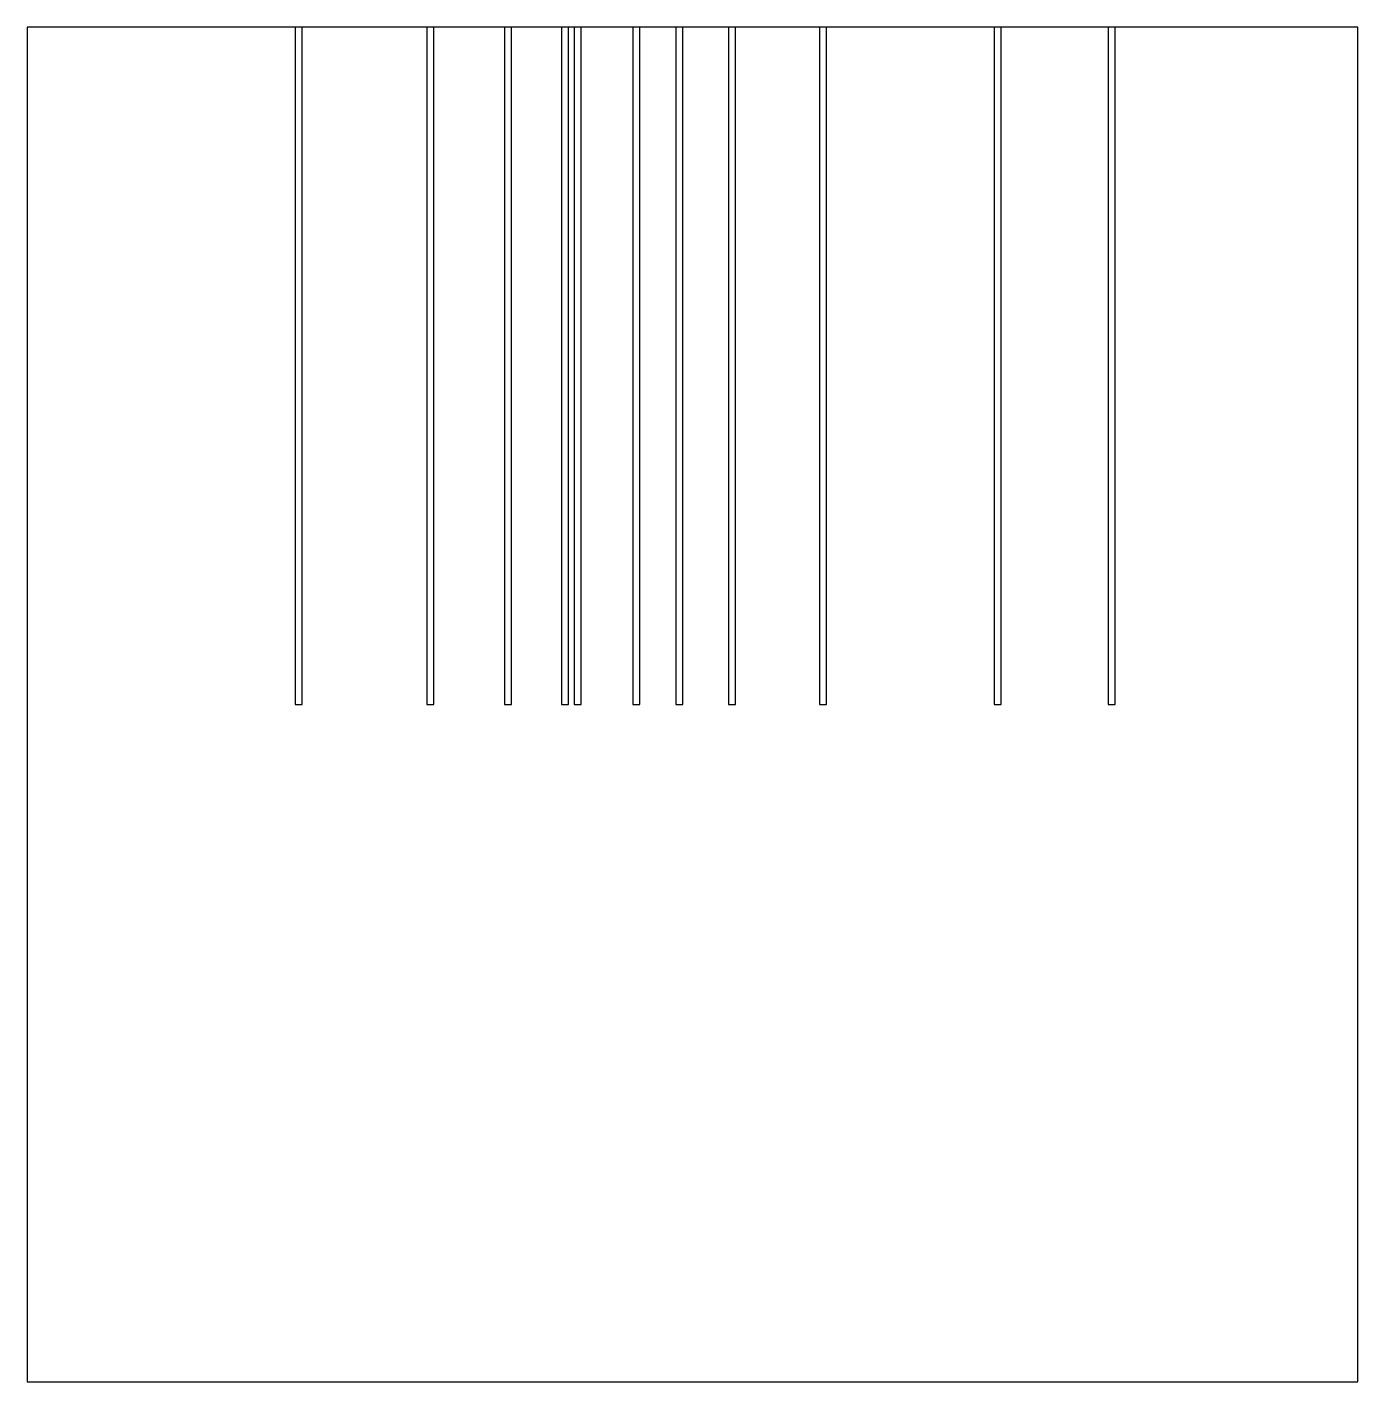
# Model space of a CAD drawing. Header units: millimetres. Extents: x 0 to 589, y 0 to 600.
import ezdxf

# ---------------------------------------------------------------- set-up
doc = ezdxf.new("R2010")
doc.units = ezdxf.units.MM
doc.layers.add('OUTLINE', color=5, linetype='Continuous')
doc.layers.add('SLOT', color=1, linetype='Continuous')

msp = doc.modelspace()

# ---------------------------------------------------------------- linework, layer by layer
at = {"layer": 'OUTLINE'}
msp.add_lwpolyline([(0, 0), (589.38, 0), (589.38, 600), (0, 600), (0, 0)], close=True, dxfattribs=at)
at = {"layer": 'SLOT'}
for points in [[(118.65, 300), (121.75, 300), (121.75, 600), (118.65, 600), (118.65, 300)], [(177.08, 300), (180.18, 300), (180.18, 600), (177.08, 600), (177.08, 300)], [(211.49, 300), (214.59, 300), (214.59, 600), (211.49, 600), (211.49, 300)], [(236.63, 300), (239.73, 300), (239.73, 600), (236.63, 600), (236.63, 300)], [(242.28, 300), (245.38, 300), (245.38, 600), (242.28, 600), (242.28, 300)], [(268.22, 300), (271.32, 300), (271.32, 600), (268.22, 600), (268.22, 300)], [(287.38, 300), (290.48, 300), (290.48, 600), (287.38, 600), (287.38, 300)], [(310.58, 300), (313.68, 300), (313.68, 600), (310.58, 600), (310.58, 300)], [(350.93, 300), (354.03, 300), (354.03, 600), (350.93, 600), (350.93, 300)], [(350.95, 300), (354.05, 300), (354.05, 600), (350.95, 600), (350.95, 300)], [(428.29, 300), (431.39, 300), (431.39, 600), (428.29, 600), (428.29, 300)], [(478.82, 300), (481.92, 300), (481.92, 600), (478.82, 600), (478.82, 300)]]:
    msp.add_lwpolyline(points, close=True, dxfattribs=at)

doc.saveas('drawing.dxf')
